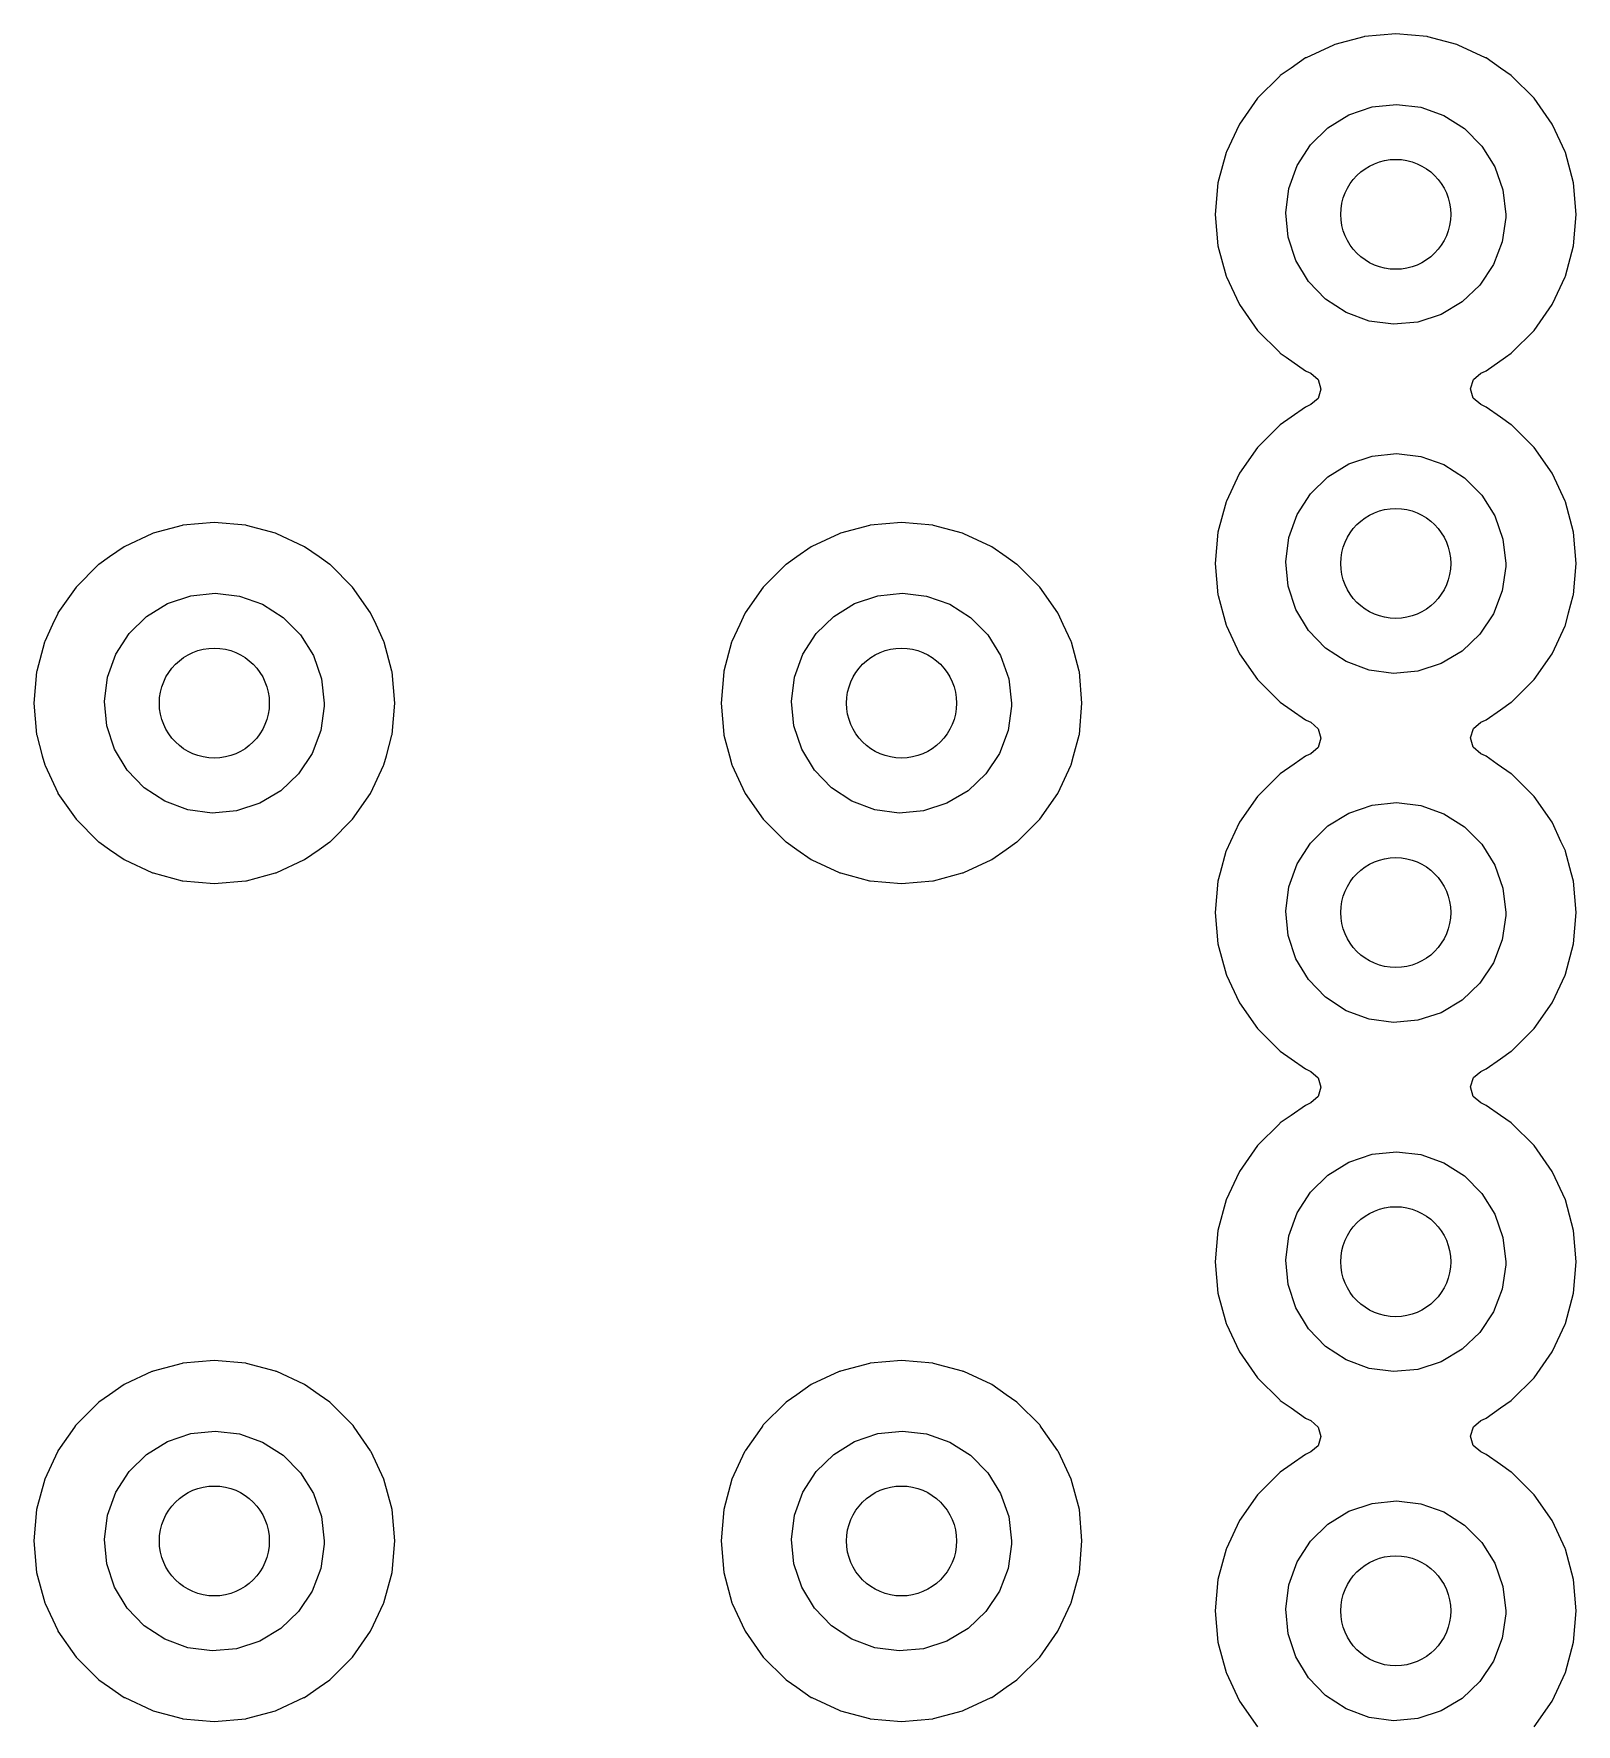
# Model space of a CAD drawing. Extents: x 83 to 134, y -229 to -45.
# Drawn here: x 95.46 to 106.68, y -92.77 to -80.47 of the extents above; entities that cross this region are included whole.
import ezdxf

# ---------------------------------------------------------------- set-up
doc = ezdxf.new("R2010")
doc.units = 0
doc.layers.add('BLACK', color=7, linetype='CONTINUOUS')

msp = doc.modelspace()

# ---------------------------------------------------------------- linework, layer by layer
at = {"layer": 'BLACK', "linetype": 'CONTINUOUS'}
for p, q in [((104.921, -80.5537), (104.916, -80.556)), ((104.926, -80.5523), (104.921, -80.5537)), ((105.137, -80.4959), (104.926, -80.5523)), ((104.926, -80.5523), (104.926, -80.5523)), ((105.142, -80.4945), (105.137, -80.4959)), ((105.137, -80.4959), (105.137, -80.4959)), ((105.37, -80.4745), (105.142, -80.4945)), ((105.598, -80.4945), (105.37, -80.4745)), ((105.603, -80.4959), (105.598, -80.4945)), ((105.814, -80.5523), (105.603, -80.4959)), ((105.603, -80.4959), (105.603, -80.4959)), ((105.819, -80.5537), (105.814, -80.5523)), ((105.814, -80.5523), (105.814, -80.5523)), ((105.824, -80.556), (105.819, -80.5537)), ((104.713, -80.6505), (104.608, -80.7239)), ((104.718, -80.6482), (104.713, -80.6505)), ((104.916, -80.556), (104.718, -80.6482)), ((104.718, -80.6482), (104.718, -80.6482)), ((104.916, -80.556), (104.916, -80.556)), ((106.022, -80.6482), (105.824, -80.556)), ((105.824, -80.556), (105.824, -80.556)), ((106.027, -80.6505), (106.022, -80.6482)), ((106.022, -80.6482), (106.022, -80.6482)), ((106.132, -80.7239), (106.027, -80.6505)), ((104.526, -80.7818), (104.364, -80.9437)), ((104.53, -80.7786), (104.526, -80.7818)), ((104.608, -80.7239), (104.53, -80.7786)), ((104.53, -80.7786), (104.53, -80.7786)), ((106.21, -80.7786), (106.132, -80.7239)), ((106.214, -80.7818), (106.21, -80.7786)), ((106.21, -80.7786), (106.21, -80.7786)), ((106.376, -80.9437), (106.214, -80.7818)), ((104.364, -80.9437), (104.232, -81.1313)), ((105.029, -81.0641), (105.198, -81.0067)), ((105.198, -81.0067), (105.376, -80.988)), ((105.376, -80.988), (105.553, -81.0091)), ((105.553, -81.0091), (105.721, -81.069)), ((106.508, -81.1313), (106.376, -80.9437)), ((104.23, -81.1362), (104.138, -81.3338)), ((104.232, -81.1313), (104.23, -81.1362)), ((104.23, -81.1362), (104.23, -81.1362)), ((104.75, -81.2824), (104.877, -81.1576)), ((104.877, -81.1576), (105.029, -81.0641)), ((105.721, -81.069), (105.871, -81.1645)), ((105.871, -81.1645), (105.997, -81.2911)), ((106.51, -81.1362), (106.508, -81.1313)), ((106.602, -81.3338), (106.51, -81.1362)), ((106.51, -81.1362), (106.51, -81.1362)), ((104.653, -81.4323), (104.75, -81.2824)), ((105.997, -81.2911), (106.091, -81.4423)), ((104.136, -81.3388), (104.076, -81.5599)), ((104.138, -81.3338), (104.136, -81.3388)), ((106.604, -81.3388), (106.602, -81.3338)), ((106.664, -81.5599), (106.604, -81.3388)), ((104.592, -81.5999), (104.653, -81.4323)), ((106.091, -81.4423), (106.15, -81.6108)), ((104.076, -81.5599), (104.057, -81.788)), ((104.57, -81.7768), (104.592, -81.5999)), ((106.15, -81.6108), (106.17, -81.788)), ((106.683, -81.788), (106.664, -81.5599)), ((104.587, -81.9543), (104.57, -81.7768)), ((104.057, -81.788), (104.076, -82.0161)), ((106.17, -81.8103), (106.145, -81.987)), ((106.17, -81.788), (106.17, -81.8103)), ((106.664, -82.0161), (106.683, -81.788)), ((104.076, -82.0161), (104.136, -82.2372)), ((104.644, -82.1236), (104.587, -81.9543)), ((106.145, -81.987), (106.082, -82.1537)), ((106.604, -82.2372), (106.664, -82.0161)), ((104.736, -82.2761), (104.644, -82.1236)), ((104.136, -82.2372), (104.138, -82.2422)), ((104.138, -82.2422), (104.138, -82.2422)), ((104.138, -82.2422), (104.23, -82.4398)), ((104.86, -82.4044), (104.736, -82.2761)), ((106.082, -82.1537), (105.983, -82.3022)), ((106.51, -82.4398), (106.602, -82.2422)), ((106.602, -82.2422), (106.604, -82.2372)), ((106.602, -82.2422), (106.602, -82.2422)), ((105.983, -82.3022), (105.854, -82.4252)), ((104.23, -82.4398), (104.23, -82.4398)), ((104.23, -82.4398), (104.232, -82.4447)), ((104.232, -82.4447), (104.364, -82.6323)), ((105.009, -82.5021), (104.86, -82.4044)), ((105.176, -82.5642), (105.009, -82.5021)), ((105.7, -82.5165), (105.531, -82.5717)), ((105.854, -82.4252), (105.7, -82.5165)), ((106.376, -82.6323), (106.508, -82.4447)), ((106.508, -82.4447), (106.51, -82.4398)), ((106.51, -82.4398), (106.51, -82.4398)), ((104.364, -82.6323), (104.526, -82.7942)), ((105.353, -82.5878), (105.176, -82.5642)), ((105.531, -82.5717), (105.353, -82.5878)), ((106.214, -82.7942), (106.376, -82.6323)), ((104.526, -82.7942), (104.53, -82.7974)), ((104.53, -82.7974), (104.53, -82.7974)), ((104.53, -82.7974), (104.572, -82.8263)), ((104.572, -82.8263), (104.713, -82.9255)), ((106.027, -82.9255), (106.168, -82.8263)), ((106.168, -82.8263), (106.21, -82.7974)), ((106.21, -82.7974), (106.214, -82.7942)), ((106.21, -82.7974), (106.21, -82.7974)), ((104.713, -82.9255), (104.718, -82.9278)), ((104.718, -82.9278), (104.718, -82.9278)), ((104.718, -82.9278), (104.752, -82.9438)), ((104.752, -82.9438), (104.806, -82.9907)), ((104.806, -82.9907), (104.825, -83.059)), ((105.915, -83.057), (105.935, -82.989)), ((105.935, -82.989), (105.988, -82.9438)), ((105.988, -82.9438), (106.022, -82.9278)), ((106.022, -82.9278), (106.027, -82.9255)), ((106.022, -82.9278), (106.022, -82.9278)), ((104.805, -83.127), (104.752, -83.1722)), ((104.825, -83.059), (104.805, -83.127)), ((105.934, -83.1253), (105.915, -83.057)), ((105.988, -83.1722), (105.934, -83.1253)), ((104.713, -83.1905), (104.608, -83.2639)), ((104.718, -83.1882), (104.713, -83.1905)), ((104.752, -83.1722), (104.718, -83.1882)), ((104.718, -83.1882), (104.718, -83.1882)), ((106.022, -83.1882), (105.988, -83.1722)), ((106.027, -83.1905), (106.022, -83.1882)), ((106.022, -83.1882), (106.022, -83.1882)), ((106.132, -83.2639), (106.027, -83.1905)), ((104.526, -83.3218), (104.364, -83.4837)), ((104.53, -83.3186), (104.526, -83.3218)), ((104.608, -83.2639), (104.53, -83.3186)), ((104.53, -83.3186), (104.53, -83.3186)), ((106.21, -83.3186), (106.132, -83.2639)), ((106.214, -83.3218), (106.21, -83.3186)), ((106.21, -83.3186), (106.21, -83.3186)), ((106.376, -83.4837), (106.214, -83.3218)), ((104.364, -83.4837), (104.232, -83.6713)), ((106.508, -83.6713), (106.376, -83.4837)), ((104.877, -83.6976), (105.029, -83.6041)), ((105.029, -83.6041), (105.198, -83.5467)), ((105.198, -83.5467), (105.376, -83.528)), ((105.376, -83.528), (105.553, -83.5491)), ((105.553, -83.5491), (105.721, -83.609)), ((105.721, -83.609), (105.871, -83.7045)), ((104.23, -83.6762), (104.138, -83.8738)), ((104.232, -83.6713), (104.23, -83.6762)), ((104.23, -83.6762), (104.23, -83.6762)), ((104.75, -83.8224), (104.877, -83.6976)), ((105.871, -83.7045), (105.997, -83.8311)), ((106.51, -83.6762), (106.508, -83.6713)), ((106.602, -83.8738), (106.51, -83.6762)), ((106.51, -83.6762), (106.51, -83.6762)), ((104.138, -83.8738), (104.136, -83.8788)), ((104.653, -83.9723), (104.75, -83.8224)), ((105.997, -83.8311), (106.091, -83.9823)), ((106.604, -83.8788), (106.602, -83.8738)), ((104.136, -83.8788), (104.076, -84.0999)), ((104.592, -84.1399), (104.653, -83.9723)), ((106.091, -83.9823), (106.15, -84.1508)), ((106.664, -84.0999), (106.604, -83.8788)), ((96.3198, -84.112), (96.1222, -84.2042)), ((96.3248, -84.1097), (96.3198, -84.112)), ((96.3198, -84.112), (96.3198, -84.112)), ((96.3301, -84.1083), (96.3248, -84.1097)), ((96.5406, -84.0519), (96.3301, -84.1083)), ((96.3301, -84.1083), (96.3301, -84.1083)), ((96.5459, -84.0505), (96.5406, -84.0519)), ((96.5406, -84.0519), (96.5406, -84.0519)), ((96.774, -84.0305), (96.5459, -84.0505)), ((97.0021, -84.0505), (96.774, -84.0305)), ((97.0074, -84.0519), (97.0021, -84.0505)), ((97.2179, -84.1083), (97.0074, -84.0519)), ((97.0074, -84.0519), (97.0074, -84.0519)), ((97.2232, -84.1097), (97.2179, -84.1083)), ((97.2179, -84.1083), (97.2179, -84.1083)), ((97.2282, -84.112), (97.2232, -84.1097)), ((97.4258, -84.2042), (97.2282, -84.112)), ((97.2282, -84.112), (97.2282, -84.112)), ((101.32, -84.112), (101.122, -84.2042)), ((101.325, -84.1097), (101.32, -84.112)), ((101.32, -84.112), (101.32, -84.112)), ((101.33, -84.1083), (101.325, -84.1097)), ((101.541, -84.0519), (101.33, -84.1083)), ((101.33, -84.1083), (101.33, -84.1083)), ((101.546, -84.0505), (101.541, -84.0519)), ((101.541, -84.0519), (101.541, -84.0519)), ((101.774, -84.0305), (101.546, -84.0505)), ((102.002, -84.0505), (101.774, -84.0305)), ((102.007, -84.0519), (102.002, -84.0505)), ((102.218, -84.1083), (102.007, -84.0519)), ((102.007, -84.0519), (102.007, -84.0519)), ((102.223, -84.1097), (102.218, -84.1083)), ((102.218, -84.1083), (102.218, -84.1083)), ((102.228, -84.112), (102.223, -84.1097)), ((102.426, -84.2042), (102.228, -84.112)), ((102.228, -84.112), (102.228, -84.112)), ((104.076, -84.0999), (104.057, -84.328)), ((106.683, -84.328), (106.664, -84.0999)), ((96.1173, -84.2065), (96.0124, -84.2799)), ((96.1222, -84.2042), (96.1173, -84.2065)), ((96.1222, -84.2042), (96.1222, -84.2042)), ((97.4307, -84.2065), (97.4258, -84.2042)), ((97.4258, -84.2042), (97.4258, -84.2042)), ((97.5356, -84.2799), (97.4307, -84.2065)), ((101.117, -84.2065), (101.012, -84.2799)), ((101.122, -84.2042), (101.117, -84.2065)), ((101.122, -84.2042), (101.122, -84.2042)), ((102.431, -84.2065), (102.426, -84.2042)), ((102.426, -84.2042), (102.426, -84.2042)), ((102.536, -84.2799), (102.431, -84.2065)), ((104.57, -84.3168), (104.592, -84.1399)), ((106.15, -84.1508), (106.17, -84.328)), ((95.9297, -84.3378), (95.7678, -84.4997)), ((95.9342, -84.3346), (95.9297, -84.3378)), ((96.0124, -84.2799), (95.9342, -84.3346)), ((95.9342, -84.3346), (95.9342, -84.3346)), ((97.6138, -84.3346), (97.5356, -84.2799)), ((97.6183, -84.3378), (97.6138, -84.3346)), ((97.6138, -84.3346), (97.6138, -84.3346)), ((97.7802, -84.4997), (97.6183, -84.3378)), ((100.93, -84.3378), (100.768, -84.4997)), ((100.934, -84.3346), (100.93, -84.3378)), ((101.012, -84.2799), (100.934, -84.3346)), ((100.934, -84.3346), (100.934, -84.3346)), ((102.614, -84.3346), (102.536, -84.2799)), ((102.618, -84.3378), (102.614, -84.3346)), ((102.614, -84.3346), (102.614, -84.3346)), ((102.78, -84.4997), (102.618, -84.3378)), ((104.057, -84.328), (104.076, -84.5561)), ((104.587, -84.4943), (104.57, -84.3168)), ((106.17, -84.3503), (106.145, -84.527)), ((106.17, -84.328), (106.17, -84.3503)), ((106.664, -84.5561), (106.683, -84.328)), ((95.7678, -84.4997), (95.6365, -84.6873)), ((96.4334, -84.6201), (96.6022, -84.5627)), ((96.6022, -84.5627), (96.7796, -84.544)), ((96.7796, -84.544), (96.9567, -84.5651)), ((96.9567, -84.5651), (97.1247, -84.625)), ((97.9115, -84.6873), (97.7802, -84.4997)), ((100.768, -84.4997), (100.636, -84.6873)), ((101.433, -84.6201), (101.602, -84.5627)), ((101.602, -84.5627), (101.78, -84.544)), ((101.78, -84.544), (101.957, -84.5651)), ((101.957, -84.5651), (102.125, -84.625)), ((102.912, -84.6873), (102.78, -84.4997)), ((104.076, -84.5561), (104.078, -84.5614)), ((104.078, -84.5614), (104.078, -84.5614)), ((104.078, -84.5614), (104.112, -84.6873)), ((104.644, -84.6636), (104.587, -84.4943)), ((106.145, -84.527), (106.082, -84.6937)), ((106.628, -84.6873), (106.662, -84.5614)), ((106.662, -84.5614), (106.664, -84.5561)), ((106.662, -84.5614), (106.662, -84.5614)), ((95.6342, -84.6922), (95.597, -84.7719)), ((95.6365, -84.6873), (95.6342, -84.6922)), ((95.6342, -84.6922), (95.6342, -84.6922)), ((96.154, -84.8384), (96.2815, -84.7136)), ((96.2815, -84.7136), (96.4334, -84.6201)), ((97.1247, -84.625), (97.2753, -84.7205)), ((97.2753, -84.7205), (97.401, -84.8471)), ((97.9138, -84.6922), (97.9115, -84.6873)), ((97.951, -84.7719), (97.9138, -84.6922)), ((97.9138, -84.6922), (97.9138, -84.6922)), ((100.634, -84.6922), (100.597, -84.7719)), ((100.636, -84.6873), (100.634, -84.6922)), ((100.634, -84.6922), (100.634, -84.6922)), ((101.154, -84.8384), (101.281, -84.7136)), ((101.281, -84.7136), (101.433, -84.6201)), ((102.125, -84.625), (102.275, -84.7205)), ((102.275, -84.7205), (102.401, -84.8471)), ((102.914, -84.6922), (102.912, -84.6873)), ((102.951, -84.7719), (102.914, -84.6922)), ((102.914, -84.6922), (102.914, -84.6922)), ((104.112, -84.6873), (104.136, -84.7772)), ((104.736, -84.8161), (104.644, -84.6636)), ((106.082, -84.6937), (105.983, -84.8422)), ((106.604, -84.7772), (106.628, -84.6873)), ((95.597, -84.7719), (95.5397, -84.8948)), ((96.0574, -84.9883), (96.154, -84.8384)), ((97.401, -84.8471), (97.4955, -84.9983)), ((98.0083, -84.8948), (97.951, -84.7719)), ((100.597, -84.7719), (100.54, -84.8948)), ((101.057, -84.9883), (101.154, -84.8384)), ((102.401, -84.8471), (102.495, -84.9983)), ((103.008, -84.8948), (102.951, -84.7719)), ((104.136, -84.7772), (104.138, -84.7822)), ((104.138, -84.7822), (104.138, -84.7822)), ((104.138, -84.7822), (104.23, -84.9798)), ((104.86, -84.9444), (104.736, -84.8161)), ((105.983, -84.8422), (105.854, -84.9652)), ((106.51, -84.9798), (106.602, -84.7822)), ((106.602, -84.7822), (106.604, -84.7772)), ((106.602, -84.7822), (106.602, -84.7822)), ((95.5383, -84.9001), (95.4819, -85.1106)), ((95.5397, -84.8948), (95.5383, -84.9001)), ((95.5383, -84.9001), (95.5383, -84.9001)), ((98.0097, -84.9001), (98.0083, -84.8948)), ((98.0661, -85.1106), (98.0097, -84.9001)), ((98.0097, -84.9001), (98.0097, -84.9001)), ((100.538, -84.9001), (100.482, -85.1106)), ((100.54, -84.8948), (100.538, -84.9001)), ((100.538, -84.9001), (100.538, -84.9001)), ((103.01, -84.9001), (103.008, -84.8948)), ((103.066, -85.1106), (103.01, -84.9001)), ((103.01, -84.9001), (103.01, -84.9001)), ((104.23, -84.9798), (104.23, -84.9798)), ((104.23, -84.9798), (104.232, -84.9847)), ((105.009, -85.0421), (104.86, -84.9444)), ((105.854, -84.9652), (105.7, -85.0565)), ((106.508, -84.9847), (106.51, -84.9798)), ((106.51, -84.9798), (106.51, -84.9798)), ((95.9964, -85.1559), (96.0574, -84.9883)), ((97.4955, -84.9983), (97.5541, -85.1668)), ((100.996, -85.1559), (101.057, -84.9883)), ((102.495, -84.9983), (102.554, -85.1668)), ((104.232, -84.9847), (104.364, -85.1723)), ((105.176, -85.1042), (105.009, -85.0421)), ((105.353, -85.1278), (105.176, -85.1042)), ((105.7, -85.0565), (105.531, -85.1117)), ((106.376, -85.1723), (106.508, -84.9847)), ((95.4805, -85.1159), (95.4605, -85.344)), ((95.4819, -85.1106), (95.4805, -85.1159)), ((95.9741, -85.3328), (95.9964, -85.1559)), ((97.5541, -85.1668), (97.574, -85.344)), ((98.0675, -85.1159), (98.0661, -85.1106)), ((98.0875, -85.344), (98.0675, -85.1159)), ((100.48, -85.1159), (100.461, -85.344)), ((100.482, -85.1106), (100.48, -85.1159)), ((100.974, -85.3328), (100.996, -85.1559)), ((102.554, -85.1668), (102.574, -85.344)), ((103.068, -85.1159), (103.066, -85.1106)), ((103.087, -85.344), (103.068, -85.1159)), ((104.364, -85.1723), (104.526, -85.3342)), ((105.531, -85.1117), (105.353, -85.1278)), ((106.214, -85.3342), (106.376, -85.1723)), ((95.4605, -85.344), (95.4805, -85.5721)), ((95.9915, -85.5103), (95.9741, -85.3328)), ((97.574, -85.344), (97.5737, -85.3663)), ((98.0675, -85.5721), (98.0875, -85.344)), ((100.461, -85.344), (100.48, -85.5721)), ((100.991, -85.5103), (100.974, -85.3328)), ((102.574, -85.344), (102.574, -85.3663)), ((103.068, -85.5721), (103.087, -85.344)), ((104.526, -85.3342), (104.53, -85.3374)), ((104.53, -85.3374), (104.53, -85.3374)), ((104.53, -85.3374), (104.608, -85.3921)), ((106.132, -85.3921), (106.21, -85.3374)), ((106.21, -85.3374), (106.214, -85.3342)), ((106.21, -85.3374), (106.21, -85.3374)), ((97.5737, -85.3663), (97.5489, -85.543)), ((102.574, -85.3663), (102.549, -85.543)), ((104.608, -85.3921), (104.713, -85.4655)), ((104.713, -85.4655), (104.718, -85.4678)), ((104.718, -85.4678), (104.718, -85.4678)), ((104.718, -85.4678), (104.752, -85.4838)), ((105.988, -85.4838), (106.022, -85.4678)), ((106.022, -85.4678), (106.027, -85.4655)), ((106.022, -85.4678), (106.022, -85.4678)), ((106.027, -85.4655), (106.132, -85.3921)), ((95.4805, -85.5721), (95.4819, -85.5774)), ((95.4819, -85.5774), (95.4819, -85.5774)), ((95.4819, -85.5774), (95.5223, -85.7282)), ((96.0478, -85.6796), (95.9915, -85.5103)), ((97.5489, -85.543), (97.4855, -85.7097)), ((98.0257, -85.7282), (98.0661, -85.5774)), ((98.0661, -85.5774), (98.0675, -85.5721)), ((98.0661, -85.5774), (98.0661, -85.5774)), ((100.48, -85.5721), (100.482, -85.5774)), ((100.482, -85.5774), (100.482, -85.5774)), ((100.482, -85.5774), (100.522, -85.7282)), ((101.048, -85.6796), (100.991, -85.5103)), ((102.549, -85.543), (102.486, -85.7097)), ((103.026, -85.7282), (103.066, -85.5774)), ((103.066, -85.5774), (103.068, -85.5721)), ((103.066, -85.5774), (103.066, -85.5774)), ((104.752, -85.4838), (104.806, -85.5307)), ((104.806, -85.5307), (104.825, -85.599)), ((105.915, -85.597), (105.935, -85.529)), ((105.935, -85.529), (105.988, -85.4838)), ((96.1402, -85.8321), (96.0478, -85.6796)), ((97.4855, -85.7097), (97.3868, -85.8582)), ((101.14, -85.8321), (101.048, -85.6796)), ((102.486, -85.7097), (102.387, -85.8582)), ((104.752, -85.7122), (104.718, -85.7282)), ((104.805, -85.667), (104.752, -85.7122)), ((104.825, -85.599), (104.805, -85.667)), ((105.934, -85.6653), (105.915, -85.597)), ((105.988, -85.7122), (105.934, -85.6653)), ((106.022, -85.7282), (105.988, -85.7122)), ((95.5223, -85.7282), (95.5397, -85.7932)), ((95.5397, -85.7932), (95.542, -85.7982)), ((95.542, -85.7982), (95.542, -85.7982)), ((95.542, -85.7982), (95.6342, -85.9958)), ((96.2641, -85.9604), (96.1402, -85.8321)), ((97.9138, -85.9958), (98.006, -85.7982)), ((98.006, -85.7982), (98.0083, -85.7932)), ((98.006, -85.7982), (98.006, -85.7982)), ((98.0083, -85.7932), (98.0257, -85.7282)), ((100.522, -85.7282), (100.54, -85.7932)), ((100.54, -85.7932), (100.542, -85.7982)), ((100.542, -85.7982), (100.542, -85.7982)), ((100.542, -85.7982), (100.634, -85.9958)), ((101.264, -85.9604), (101.14, -85.8321)), ((102.914, -85.9958), (103.006, -85.7982)), ((103.006, -85.7982), (103.008, -85.7932)), ((103.006, -85.7982), (103.006, -85.7982)), ((103.008, -85.7932), (103.026, -85.7282)), ((104.631, -85.7879), (104.53, -85.8586)), ((104.713, -85.7305), (104.631, -85.7879)), ((104.718, -85.7282), (104.713, -85.7305)), ((104.718, -85.7282), (104.718, -85.7282)), ((106.027, -85.7305), (106.022, -85.7282)), ((106.022, -85.7282), (106.022, -85.7282)), ((106.109, -85.7879), (106.027, -85.7305)), ((106.21, -85.8586), (106.109, -85.7879)), ((96.4133, -86.0581), (96.2641, -85.9604)), ((97.3868, -85.8582), (97.2577, -85.9812)), ((101.413, -86.0581), (101.264, -85.9604)), ((102.387, -85.8582), (102.258, -85.9812)), ((104.526, -85.8618), (104.364, -86.0237)), ((104.53, -85.8586), (104.526, -85.8618)), ((104.53, -85.8586), (104.53, -85.8586)), ((106.214, -85.8618), (106.21, -85.8586)), ((106.21, -85.8586), (106.21, -85.8586)), ((106.376, -86.0237), (106.214, -85.8618)), ((95.6342, -85.9958), (95.6342, -85.9958)), ((95.6342, -85.9958), (95.6365, -86.0007)), ((95.6365, -86.0007), (95.7678, -86.1883)), ((96.5805, -86.1202), (96.4133, -86.0581)), ((97.1045, -86.0725), (96.9349, -86.1277)), ((97.2577, -85.9812), (97.1045, -86.0725)), ((97.7802, -86.1883), (97.9115, -86.0007)), ((97.9115, -86.0007), (97.9138, -85.9958)), ((97.9138, -85.9958), (97.9138, -85.9958)), ((100.634, -85.9958), (100.634, -85.9958)), ((100.634, -85.9958), (100.636, -86.0007)), ((100.636, -86.0007), (100.768, -86.1883)), ((101.58, -86.1202), (101.413, -86.0581)), ((102.104, -86.0725), (101.935, -86.1277)), ((102.258, -85.9812), (102.104, -86.0725)), ((102.78, -86.1883), (102.912, -86.0007)), ((102.912, -86.0007), (102.914, -85.9958)), ((102.914, -85.9958), (102.914, -85.9958)), ((104.364, -86.0237), (104.232, -86.2113)), ((105.029, -86.1441), (105.198, -86.0867)), ((105.198, -86.0867), (105.376, -86.068)), ((105.376, -86.068), (105.553, -86.0891)), ((106.508, -86.2113), (106.376, -86.0237)), ((95.7678, -86.1883), (95.9297, -86.3502)), ((96.7572, -86.1438), (96.5805, -86.1202)), ((96.9349, -86.1277), (96.7572, -86.1438)), ((97.6183, -86.3502), (97.7802, -86.1883)), ((100.768, -86.1883), (100.93, -86.3502)), ((101.757, -86.1438), (101.58, -86.1202)), ((101.935, -86.1277), (101.757, -86.1438)), ((102.618, -86.3502), (102.78, -86.1883)), ((104.232, -86.2113), (104.23, -86.2162)), ((104.877, -86.2376), (105.029, -86.1441)), ((105.553, -86.0891), (105.721, -86.149)), ((105.721, -86.149), (105.871, -86.2445)), ((106.51, -86.2162), (106.508, -86.2113)), ((104.23, -86.2162), (104.168, -86.3502)), ((104.23, -86.2162), (104.23, -86.2162)), ((104.75, -86.3624), (104.877, -86.2376)), ((105.871, -86.2445), (105.997, -86.3711)), ((106.572, -86.3502), (106.51, -86.2162)), ((106.51, -86.2162), (106.51, -86.2162)), ((95.9297, -86.3502), (95.9342, -86.3534)), ((95.9342, -86.3534), (95.9342, -86.3534)), ((95.9342, -86.3534), (96.0124, -86.4081)), ((96.0124, -86.4081), (96.1173, -86.4815)), ((97.4307, -86.4815), (97.5356, -86.4081)), ((97.5356, -86.4081), (97.6138, -86.3534)), ((97.6138, -86.3534), (97.6183, -86.3502)), ((97.6138, -86.3534), (97.6138, -86.3534)), ((100.93, -86.3502), (100.934, -86.3534)), ((100.934, -86.3534), (100.934, -86.3534)), ((100.934, -86.3534), (101.012, -86.4081)), ((101.012, -86.4081), (101.117, -86.4815)), ((102.431, -86.4815), (102.536, -86.4081)), ((102.536, -86.4081), (102.614, -86.3534)), ((102.614, -86.3534), (102.618, -86.3502)), ((102.614, -86.3534), (102.614, -86.3534)), ((104.134, -86.4241), (104.093, -86.5797)), ((104.136, -86.4188), (104.134, -86.4241)), ((104.134, -86.4241), (104.134, -86.4241)), ((104.168, -86.3502), (104.136, -86.4188)), ((104.653, -86.5123), (104.75, -86.3624)), ((105.997, -86.3711), (106.091, -86.5223)), ((106.604, -86.4188), (106.572, -86.3502)), ((106.606, -86.4241), (106.604, -86.4188)), ((106.647, -86.5797), (106.606, -86.4241)), ((106.606, -86.4241), (106.606, -86.4241)), ((96.1173, -86.4815), (96.1222, -86.4838)), ((96.1222, -86.4838), (96.1222, -86.4838)), ((96.1222, -86.4838), (96.3198, -86.576)), ((96.3198, -86.576), (96.3248, -86.5783)), ((96.3248, -86.5783), (96.3301, -86.5797)), ((96.3301, -86.5797), (96.3301, -86.5797)), ((96.3301, -86.5797), (96.5406, -86.6361)), ((97.0074, -86.6361), (97.2179, -86.5797)), ((97.2179, -86.5797), (97.2232, -86.5783)), ((97.2179, -86.5797), (97.2179, -86.5797)), ((97.2232, -86.5783), (97.2282, -86.576)), ((97.2282, -86.576), (97.4258, -86.4838)), ((97.4258, -86.4838), (97.4307, -86.4815)), ((97.4258, -86.4838), (97.4258, -86.4838)), ((101.117, -86.4815), (101.122, -86.4838)), ((101.122, -86.4838), (101.122, -86.4838)), ((101.122, -86.4838), (101.32, -86.576)), ((101.32, -86.576), (101.325, -86.5783)), ((101.325, -86.5783), (101.33, -86.5797)), ((101.33, -86.5797), (101.33, -86.5797)), ((101.33, -86.5797), (101.541, -86.6361)), ((102.007, -86.6361), (102.218, -86.5797)), ((102.218, -86.5797), (102.223, -86.5783)), ((102.218, -86.5797), (102.218, -86.5797)), ((102.223, -86.5783), (102.228, -86.576)), ((102.228, -86.576), (102.426, -86.4838)), ((102.426, -86.4838), (102.431, -86.4815)), ((102.426, -86.4838), (102.426, -86.4838)), ((104.093, -86.5797), (104.076, -86.6399)), ((104.592, -86.6799), (104.653, -86.5123)), ((106.091, -86.5223), (106.15, -86.6908)), ((106.664, -86.6399), (106.647, -86.5797)), ((96.5406, -86.6361), (96.5406, -86.6361)), ((96.5406, -86.6361), (96.5459, -86.6375)), ((96.5459, -86.6375), (96.774, -86.6575)), ((96.774, -86.6575), (97.0021, -86.6375)), ((97.0021, -86.6375), (97.0074, -86.6361)), ((97.0074, -86.6361), (97.0074, -86.6361)), ((101.541, -86.6361), (101.541, -86.6361)), ((101.541, -86.6361), (101.546, -86.6375)), ((101.546, -86.6375), (101.774, -86.6575)), ((101.774, -86.6575), (102.002, -86.6375)), ((102.002, -86.6375), (102.007, -86.6361)), ((102.007, -86.6361), (102.007, -86.6361)), ((104.076, -86.6399), (104.057, -86.868)), ((104.57, -86.8568), (104.592, -86.6799)), ((106.15, -86.6908), (106.17, -86.868)), ((106.683, -86.868), (106.664, -86.6399)), ((104.057, -86.868), (104.076, -87.0961)), ((104.587, -87.0343), (104.57, -86.8568)), ((106.17, -86.8903), (106.145, -87.067)), ((106.17, -86.868), (106.17, -86.8903)), ((106.664, -87.0961), (106.683, -86.868)), ((104.644, -87.2036), (104.587, -87.0343)), ((106.145, -87.067), (106.082, -87.2337)), ((104.076, -87.0961), (104.136, -87.3172)), ((106.604, -87.3172), (106.664, -87.0961)), ((104.136, -87.3172), (104.138, -87.3222)), ((104.736, -87.3561), (104.644, -87.2036)), ((106.082, -87.2337), (105.983, -87.3822)), ((106.602, -87.3222), (106.604, -87.3172)), ((104.138, -87.3222), (104.138, -87.3222)), ((104.138, -87.3222), (104.23, -87.5198)), ((104.86, -87.4844), (104.736, -87.3561)), ((105.983, -87.3822), (105.854, -87.5052)), ((106.51, -87.5198), (106.602, -87.3222)), ((106.602, -87.3222), (106.602, -87.3222)), ((104.23, -87.5198), (104.23, -87.5198)), ((104.23, -87.5198), (104.232, -87.5247)), ((104.232, -87.5247), (104.364, -87.7123)), ((105.009, -87.5821), (104.86, -87.4844)), ((105.854, -87.5052), (105.7, -87.5965)), ((106.376, -87.7123), (106.508, -87.5247)), ((106.508, -87.5247), (106.51, -87.5198)), ((106.51, -87.5198), (106.51, -87.5198)), ((105.176, -87.6442), (105.009, -87.5821)), ((105.353, -87.6678), (105.176, -87.6442)), ((105.531, -87.6517), (105.353, -87.6678)), ((105.7, -87.5965), (105.531, -87.6517)), ((104.364, -87.7123), (104.526, -87.8742)), ((106.214, -87.8742), (106.376, -87.7123)), ((104.526, -87.8742), (104.53, -87.8774)), ((104.53, -87.8774), (104.53, -87.8774)), ((104.53, -87.8774), (104.608, -87.9321)), ((104.608, -87.9321), (104.713, -88.0055)), ((106.027, -88.0055), (106.132, -87.9321)), ((106.132, -87.9321), (106.21, -87.8774)), ((106.21, -87.8774), (106.214, -87.8742)), ((106.21, -87.8774), (106.21, -87.8774)), ((104.713, -88.0055), (104.718, -88.0078)), ((104.718, -88.0078), (104.718, -88.0078)), ((104.718, -88.0078), (104.752, -88.0238)), ((104.752, -88.0238), (104.806, -88.0707)), ((105.935, -88.069), (105.988, -88.0238)), ((105.988, -88.0238), (106.022, -88.0078)), ((106.022, -88.0078), (106.027, -88.0055)), ((106.022, -88.0078), (106.022, -88.0078)), ((104.825, -88.139), (104.805, -88.207)), ((104.806, -88.0707), (104.825, -88.139)), ((105.915, -88.137), (105.935, -88.069)), ((105.934, -88.2053), (105.915, -88.137)), ((104.713, -88.2705), (104.608, -88.3439)), ((104.718, -88.2682), (104.713, -88.2705)), ((104.752, -88.2522), (104.718, -88.2682)), ((104.718, -88.2682), (104.718, -88.2682)), ((104.805, -88.207), (104.752, -88.2522)), ((105.988, -88.2522), (105.934, -88.2053)), ((106.022, -88.2682), (105.988, -88.2522)), ((106.027, -88.2705), (106.022, -88.2682)), ((106.022, -88.2682), (106.022, -88.2682)), ((106.132, -88.3439), (106.027, -88.2705)), ((104.526, -88.4018), (104.364, -88.5637)), ((104.53, -88.3986), (104.526, -88.4018)), ((104.608, -88.3439), (104.53, -88.3986)), ((104.53, -88.3986), (104.53, -88.3986)), ((106.21, -88.3986), (106.132, -88.3439)), ((106.214, -88.4018), (106.21, -88.3986)), ((106.21, -88.3986), (106.21, -88.3986)), ((106.376, -88.5637), (106.214, -88.4018)), ((104.364, -88.5637), (104.232, -88.7513)), ((105.029, -88.6841), (105.198, -88.6267)), ((105.198, -88.6267), (105.376, -88.608)), ((105.376, -88.608), (105.553, -88.6291)), ((105.553, -88.6291), (105.721, -88.689)), ((106.508, -88.7513), (106.376, -88.5637)), ((104.23, -88.7565), (104.136, -88.9588)), ((104.232, -88.7513), (104.23, -88.7562)), ((104.23, -88.7562), (104.23, -88.7562)), ((104.23, -88.7562), (104.23, -88.7565)), ((104.75, -88.9024), (104.877, -88.7776)), ((104.877, -88.7776), (105.029, -88.6841)), ((105.721, -88.689), (105.871, -88.7845)), ((105.871, -88.7845), (105.997, -88.9111)), ((106.51, -88.7562), (106.508, -88.7513)), ((106.51, -88.7565), (106.51, -88.7562)), ((106.51, -88.7562), (106.51, -88.7562)), ((106.604, -88.9588), (106.51, -88.7565)), ((104.653, -89.0523), (104.75, -88.9024)), ((105.997, -88.9111), (106.091, -89.0623)), ((104.136, -88.9588), (104.076, -89.1799)), ((106.664, -89.1799), (106.604, -88.9588)), ((104.592, -89.2199), (104.653, -89.0523)), ((106.091, -89.0623), (106.15, -89.2308)), ((104.076, -89.1799), (104.057, -89.408)), ((104.57, -89.3968), (104.592, -89.2199)), ((106.15, -89.2308), (106.17, -89.408)), ((106.683, -89.408), (106.664, -89.1799)), ((104.057, -89.408), (104.076, -89.6361)), ((104.587, -89.5743), (104.57, -89.3968)), ((106.17, -89.408), (106.17, -89.4303)), ((106.664, -89.6361), (106.683, -89.408)), ((106.17, -89.4303), (106.145, -89.607)), ((104.076, -89.6361), (104.136, -89.8572)), ((104.644, -89.7436), (104.587, -89.5743)), ((106.145, -89.607), (106.082, -89.7737)), ((106.604, -89.8572), (106.664, -89.6361)), ((104.736, -89.8961), (104.644, -89.7436)), ((106.082, -89.7737), (105.983, -89.9222)), ((104.136, -89.8572), (104.138, -89.8622)), ((104.138, -89.8622), (104.138, -89.8622)), ((104.138, -89.8622), (104.23, -90.0598)), ((104.86, -90.0244), (104.736, -89.8961)), ((106.51, -90.0598), (106.602, -89.8622)), ((106.602, -89.8622), (106.604, -89.8572)), ((106.602, -89.8622), (106.602, -89.8622)), ((105.983, -89.9222), (105.854, -90.0452)), ((96.5459, -90.1465), (96.5406, -90.1479)), ((96.774, -90.1265), (96.5459, -90.1465)), ((97.0021, -90.1465), (96.774, -90.1265)), ((97.0074, -90.1479), (97.0021, -90.1465)), ((101.546, -90.1465), (101.541, -90.1479)), ((101.774, -90.1265), (101.546, -90.1465)), ((102.002, -90.1465), (101.774, -90.1265)), ((102.007, -90.1479), (102.002, -90.1465)), ((104.23, -90.0598), (104.23, -90.0598)), ((104.23, -90.0598), (104.232, -90.0647)), ((104.232, -90.0647), (104.364, -90.2523)), ((105.009, -90.1221), (104.86, -90.0244)), ((105.176, -90.1842), (105.009, -90.1221)), ((105.7, -90.1365), (105.531, -90.1917)), ((105.854, -90.0452), (105.7, -90.1365)), ((106.376, -90.2523), (106.508, -90.0647)), ((106.508, -90.0647), (106.51, -90.0598)), ((106.51, -90.0598), (106.51, -90.0598)), ((96.3198, -90.208), (96.1222, -90.3002)), ((96.3248, -90.2057), (96.3198, -90.208)), ((96.3198, -90.208), (96.3198, -90.208)), ((96.3301, -90.2043), (96.3248, -90.2057)), ((96.5406, -90.1479), (96.3301, -90.2043)), ((96.3301, -90.2043), (96.3301, -90.2043)), ((96.5406, -90.1479), (96.5406, -90.1479)), ((97.2179, -90.2043), (97.0074, -90.1479)), ((97.0074, -90.1479), (97.0074, -90.1479)), ((97.2232, -90.2057), (97.2179, -90.2043)), ((97.2179, -90.2043), (97.2179, -90.2043)), ((97.2282, -90.208), (97.2232, -90.2057)), ((97.4258, -90.3002), (97.2282, -90.208)), ((97.2282, -90.208), (97.2282, -90.208)), ((101.32, -90.208), (101.122, -90.3002)), ((101.325, -90.2057), (101.32, -90.208)), ((101.32, -90.208), (101.32, -90.208)), ((101.33, -90.2043), (101.325, -90.2057)), ((101.541, -90.1479), (101.33, -90.2043)), ((101.33, -90.2043), (101.33, -90.2043)), ((101.541, -90.1479), (101.541, -90.1479)), ((102.218, -90.2043), (102.007, -90.1479)), ((102.007, -90.1479), (102.007, -90.1479)), ((102.223, -90.2057), (102.218, -90.2043)), ((102.218, -90.2043), (102.218, -90.2043)), ((102.228, -90.208), (102.223, -90.2057)), ((102.426, -90.3002), (102.228, -90.208)), ((102.228, -90.208), (102.228, -90.208)), ((104.364, -90.2523), (104.526, -90.4142)), ((105.353, -90.2078), (105.176, -90.1842)), ((105.531, -90.1917), (105.353, -90.2078)), ((106.214, -90.4142), (106.376, -90.2523)), ((96.0124, -90.3759), (95.9342, -90.4306)), ((96.1173, -90.3025), (96.0124, -90.3759)), ((96.1222, -90.3002), (96.1173, -90.3025)), ((96.1222, -90.3002), (96.1222, -90.3002)), ((97.4307, -90.3025), (97.4258, -90.3002)), ((97.4258, -90.3002), (97.4258, -90.3002)), ((97.5356, -90.3759), (97.4307, -90.3025)), ((97.6138, -90.4306), (97.5356, -90.3759)), ((101.012, -90.3759), (100.934, -90.4306)), ((101.117, -90.3025), (101.012, -90.3759)), ((101.122, -90.3002), (101.117, -90.3025)), ((101.122, -90.3002), (101.122, -90.3002)), ((102.431, -90.3025), (102.426, -90.3002)), ((102.426, -90.3002), (102.426, -90.3002)), ((102.536, -90.3759), (102.431, -90.3025)), ((102.614, -90.4306), (102.536, -90.3759)), ((95.9297, -90.4338), (95.7678, -90.5957)), ((95.9342, -90.4306), (95.9297, -90.4338)), ((95.9342, -90.4306), (95.9342, -90.4306)), ((97.6183, -90.4338), (97.6138, -90.4306)), ((97.6138, -90.4306), (97.6138, -90.4306)), ((97.7802, -90.5957), (97.6183, -90.4338)), ((100.93, -90.4338), (100.768, -90.5957)), ((100.934, -90.4306), (100.93, -90.4338)), ((100.934, -90.4306), (100.934, -90.4306)), ((102.618, -90.4338), (102.614, -90.4306)), ((102.614, -90.4306), (102.614, -90.4306)), ((102.78, -90.5957), (102.618, -90.4338)), ((104.526, -90.4142), (104.53, -90.4174)), ((104.53, -90.4174), (104.53, -90.4174)), ((104.53, -90.4174), (104.608, -90.4721)), ((104.608, -90.4721), (104.713, -90.5455)), ((106.027, -90.5455), (106.132, -90.4721)), ((106.132, -90.4721), (106.21, -90.4174)), ((106.21, -90.4174), (106.214, -90.4142)), ((106.21, -90.4174), (106.21, -90.4174)), ((95.7573, -90.6107), (95.6365, -90.7833)), ((95.7646, -90.6002), (95.7573, -90.6107)), ((95.7678, -90.5957), (95.7646, -90.6002)), ((95.7646, -90.6002), (95.7646, -90.6002)), ((97.7834, -90.6002), (97.7802, -90.5957)), ((97.7907, -90.6107), (97.7834, -90.6002)), ((97.7834, -90.6002), (97.7834, -90.6002)), ((97.9115, -90.7833), (97.7907, -90.6107)), ((100.757, -90.6107), (100.636, -90.7833)), ((100.765, -90.6002), (100.757, -90.6107)), ((100.768, -90.5957), (100.765, -90.6002)), ((100.765, -90.6002), (100.765, -90.6002)), ((102.783, -90.6002), (102.78, -90.5957)), ((102.791, -90.6107), (102.783, -90.6002)), ((102.783, -90.6002), (102.783, -90.6002)), ((102.912, -90.7833), (102.791, -90.6107)), ((104.713, -90.5455), (104.718, -90.5478)), ((104.718, -90.5478), (104.718, -90.5478)), ((104.718, -90.5478), (104.752, -90.5638)), ((104.752, -90.5638), (104.806, -90.6107)), ((104.806, -90.6107), (104.825, -90.679)), ((105.915, -90.677), (105.935, -90.609)), ((105.935, -90.609), (105.988, -90.5638)), ((105.988, -90.5638), (106.022, -90.5478)), ((106.022, -90.5478), (106.027, -90.5455)), ((106.022, -90.5478), (106.022, -90.5478)), ((96.2815, -90.8096), (96.4334, -90.7161)), ((96.4334, -90.7161), (96.6022, -90.6587)), ((96.6022, -90.6587), (96.7796, -90.64)), ((96.7796, -90.64), (96.9567, -90.6611)), ((96.9567, -90.6611), (97.1247, -90.721)), ((97.1247, -90.721), (97.2753, -90.8165)), ((101.281, -90.8096), (101.433, -90.7161)), ((101.433, -90.7161), (101.602, -90.6587)), ((101.602, -90.6587), (101.78, -90.64)), ((101.78, -90.64), (101.957, -90.6611)), ((101.957, -90.6611), (102.125, -90.721)), ((102.125, -90.721), (102.275, -90.8165)), ((104.805, -90.747), (104.752, -90.7922)), ((104.825, -90.679), (104.805, -90.747)), ((105.934, -90.7453), (105.915, -90.677)), ((105.988, -90.7922), (105.934, -90.7453)), ((95.6324, -90.7919), (95.5397, -90.9908)), ((95.6342, -90.7882), (95.6324, -90.7919)), ((95.6365, -90.7833), (95.6342, -90.7882)), ((95.6342, -90.7882), (95.6342, -90.7882)), ((96.154, -90.9344), (96.2815, -90.8096)), ((97.2753, -90.8165), (97.401, -90.9431)), ((97.9138, -90.7882), (97.9115, -90.7833)), ((97.9156, -90.7919), (97.9138, -90.7882)), ((97.9138, -90.7882), (97.9138, -90.7882)), ((98.0083, -90.9908), (97.9156, -90.7919)), ((100.632, -90.7919), (100.54, -90.9908)), ((100.634, -90.7882), (100.632, -90.7919)), ((100.636, -90.7833), (100.634, -90.7882)), ((100.634, -90.7882), (100.634, -90.7882)), ((101.154, -90.9344), (101.281, -90.8096)), ((102.275, -90.8165), (102.401, -90.9431)), ((102.914, -90.7882), (102.912, -90.7833)), ((102.916, -90.7919), (102.914, -90.7882)), ((102.914, -90.7882), (102.914, -90.7882)), ((103.008, -90.9908), (102.916, -90.7919)), ((104.608, -90.8839), (104.53, -90.9386)), ((104.713, -90.8105), (104.608, -90.8839)), ((104.718, -90.8082), (104.713, -90.8105)), ((104.752, -90.7922), (104.718, -90.8082)), ((104.718, -90.8082), (104.718, -90.8082)), ((106.022, -90.8082), (105.988, -90.7922)), ((106.027, -90.8105), (106.022, -90.8082)), ((106.022, -90.8082), (106.022, -90.8082)), ((106.132, -90.8839), (106.027, -90.8105)), ((106.21, -90.9386), (106.132, -90.8839)), ((95.5397, -90.9908), (95.4805, -91.2119)), ((96.0574, -91.0843), (96.154, -90.9344)), ((97.401, -90.9431), (97.4955, -91.0943)), ((98.0675, -91.2119), (98.0083, -90.9908)), ((100.54, -90.9908), (100.48, -91.2119)), ((101.057, -91.0843), (101.154, -90.9344)), ((102.401, -90.9431), (102.495, -91.0943)), ((103.068, -91.2119), (103.008, -90.9908)), ((104.526, -90.9418), (104.364, -91.1037)), ((104.53, -90.9386), (104.526, -90.9418)), ((104.53, -90.9386), (104.53, -90.9386)), ((106.214, -90.9418), (106.21, -90.9386)), ((106.21, -90.9386), (106.21, -90.9386)), ((106.376, -91.1037), (106.214, -90.9418)), ((95.9964, -91.2519), (96.0574, -91.0843)), ((97.4955, -91.0943), (97.5541, -91.2628)), ((100.996, -91.2519), (101.057, -91.0843)), ((102.495, -91.0943), (102.554, -91.2628)), ((104.364, -91.1037), (104.232, -91.2913)), ((106.508, -91.2913), (106.376, -91.1037)), ((95.4805, -91.2119), (95.4605, -91.44)), ((95.9741, -91.4288), (95.9964, -91.2519)), ((98.0875, -91.44), (98.0675, -91.2119)), ((100.48, -91.2119), (100.461, -91.44)), ((100.974, -91.4288), (100.996, -91.2519)), ((103.087, -91.44), (103.068, -91.2119)), ((104.877, -91.3176), (105.029, -91.2241)), ((105.029, -91.2241), (105.198, -91.1667)), ((105.198, -91.1667), (105.376, -91.148)), ((105.376, -91.148), (105.553, -91.1691)), ((105.553, -91.1691), (105.721, -91.229)), ((105.721, -91.229), (105.871, -91.3245)), ((97.5541, -91.2628), (97.574, -91.44)), ((102.554, -91.2628), (102.574, -91.44)), ((104.23, -91.2962), (104.138, -91.4938)), ((104.232, -91.2913), (104.23, -91.2962)), ((104.23, -91.2962), (104.23, -91.2962)), ((104.75, -91.4424), (104.877, -91.3176)), ((105.871, -91.3245), (105.997, -91.4511)), ((106.51, -91.2962), (106.508, -91.2913)), ((106.602, -91.4938), (106.51, -91.2962)), ((106.51, -91.2962), (106.51, -91.2962)), ((95.4605, -91.44), (95.4805, -91.6681)), ((95.9915, -91.6063), (95.9741, -91.4288)), ((97.5737, -91.4623), (97.5489, -91.639)), ((97.574, -91.44), (97.5737, -91.4623)), ((98.0675, -91.6681), (98.0875, -91.44)), ((100.461, -91.44), (100.48, -91.6681)), ((100.991, -91.6063), (100.974, -91.4288)), ((102.574, -91.4623), (102.549, -91.639)), ((102.574, -91.44), (102.574, -91.4623)), ((103.068, -91.6681), (103.087, -91.44)), ((104.136, -91.4988), (104.076, -91.7199)), ((104.138, -91.4938), (104.136, -91.4988)), ((104.653, -91.5923), (104.75, -91.4424)), ((105.997, -91.4511), (106.091, -91.6023)), ((106.604, -91.4988), (106.602, -91.4938)), ((106.664, -91.7199), (106.604, -91.4988)), ((96.0478, -91.7756), (95.9915, -91.6063)), ((101.048, -91.7756), (100.991, -91.6063)), ((104.592, -91.7599), (104.653, -91.5923)), ((106.091, -91.6023), (106.15, -91.7708)), ((95.4805, -91.6681), (95.5397, -91.8892)), ((97.5489, -91.639), (97.4855, -91.8057)), ((98.0083, -91.8892), (98.0675, -91.6681)), ((100.48, -91.6681), (100.54, -91.8892)), ((102.549, -91.639), (102.486, -91.8057)), ((103.008, -91.8892), (103.068, -91.6681)), ((104.076, -91.7199), (104.057, -91.948)), ((106.683, -91.948), (106.664, -91.7199)), ((96.1402, -91.9281), (96.0478, -91.7756)), ((97.4855, -91.8057), (97.3868, -91.9542)), ((101.14, -91.9281), (101.048, -91.7756)), ((102.486, -91.8057), (102.387, -91.9542)), ((104.57, -91.9368), (104.592, -91.7599)), ((106.15, -91.7708), (106.17, -91.948)), ((95.5397, -91.8892), (95.542, -91.8942)), ((95.542, -91.8942), (95.542, -91.8942)), ((95.542, -91.8942), (95.6342, -92.0918)), ((96.2641, -92.0564), (96.1402, -91.9281)), ((97.3868, -91.9542), (97.2577, -92.0772)), ((97.9138, -92.0918), (98.006, -91.8942)), ((98.006, -91.8942), (98.0083, -91.8892)), ((98.006, -91.8942), (98.006, -91.8942)), ((100.54, -91.8892), (100.542, -91.8942)), ((100.542, -91.8942), (100.542, -91.8942)), ((100.542, -91.8942), (100.634, -92.0918)), ((101.264, -92.0564), (101.14, -91.9281)), ((102.387, -91.9542), (102.258, -92.0772)), ((102.914, -92.0918), (103.006, -91.8942)), ((103.006, -91.8942), (103.008, -91.8892)), ((103.006, -91.8942), (103.006, -91.8942)), ((104.057, -91.948), (104.076, -92.1761)), ((104.587, -92.1143), (104.57, -91.9368)), ((106.17, -91.9703), (106.145, -92.147)), ((106.17, -91.948), (106.17, -91.9703)), ((106.664, -92.1761), (106.683, -91.948)), ((95.6342, -92.0918), (95.6342, -92.0918)), ((95.6342, -92.0918), (95.6365, -92.0967)), ((95.6365, -92.0967), (95.7678, -92.2843)), ((96.4133, -92.1541), (96.2641, -92.0564)), ((97.2577, -92.0772), (97.1045, -92.1685)), ((97.7802, -92.2843), (97.9115, -92.0967)), ((97.9115, -92.0967), (97.9138, -92.0918)), ((97.9138, -92.0918), (97.9138, -92.0918)), ((100.634, -92.0918), (100.634, -92.0918)), ((100.634, -92.0918), (100.636, -92.0967)), ((100.636, -92.0967), (100.768, -92.2843)), ((101.413, -92.1541), (101.264, -92.0564)), ((102.258, -92.0772), (102.104, -92.1685)), ((102.78, -92.2843), (102.912, -92.0967)), ((102.912, -92.0967), (102.914, -92.0918)), ((102.914, -92.0918), (102.914, -92.0918)), ((104.644, -92.2836), (104.587, -92.1143)), ((96.5805, -92.2162), (96.4133, -92.1541)), ((96.7572, -92.2398), (96.5805, -92.2162)), ((96.9349, -92.2237), (96.7572, -92.2398)), ((97.1045, -92.1685), (96.9349, -92.2237)), ((101.58, -92.2162), (101.413, -92.1541)), ((101.757, -92.2398), (101.58, -92.2162)), ((101.935, -92.2237), (101.757, -92.2398)), ((102.104, -92.1685), (101.935, -92.2237)), ((104.076, -92.1761), (104.136, -92.3972)), ((106.145, -92.147), (106.082, -92.3137)), ((106.604, -92.3972), (106.664, -92.1761)), ((95.7678, -92.2843), (95.9297, -92.4462)), ((97.6183, -92.4462), (97.7802, -92.2843)), ((100.768, -92.2843), (100.93, -92.4462)), ((102.618, -92.4462), (102.78, -92.2843)), ((104.736, -92.4361), (104.644, -92.2836)), ((106.082, -92.3137), (105.983, -92.4622)), ((95.9297, -92.4462), (95.9342, -92.4494)), ((95.9342, -92.4494), (95.9342, -92.4494)), ((95.9342, -92.4494), (96.0124, -92.5041)), ((97.5356, -92.5041), (97.6138, -92.4494)), ((97.6138, -92.4494), (97.6183, -92.4462)), ((97.6138, -92.4494), (97.6138, -92.4494)), ((100.93, -92.4462), (100.934, -92.4494)), ((100.934, -92.4494), (100.934, -92.4494)), ((100.934, -92.4494), (101.012, -92.5041)), ((102.536, -92.5041), (102.614, -92.4494)), ((102.614, -92.4494), (102.618, -92.4462)), ((102.614, -92.4494), (102.614, -92.4494)), ((104.136, -92.3972), (104.138, -92.4022)), ((104.138, -92.4022), (104.138, -92.4022)), ((104.138, -92.4022), (104.23, -92.5998)), ((104.86, -92.5644), (104.736, -92.4361)), ((105.983, -92.4622), (105.854, -92.5852)), ((106.51, -92.5998), (106.602, -92.4022)), ((106.602, -92.4022), (106.604, -92.3972)), ((106.602, -92.4022), (106.602, -92.4022)), ((96.0124, -92.5041), (96.1173, -92.5775)), ((96.1173, -92.5775), (96.1222, -92.5798)), ((96.1222, -92.5798), (96.1222, -92.5798)), ((96.1222, -92.5798), (96.3198, -92.672)), ((97.2282, -92.672), (97.4258, -92.5798)), ((97.4258, -92.5798), (97.4307, -92.5775)), ((97.4258, -92.5798), (97.4258, -92.5798)), ((97.4307, -92.5775), (97.5356, -92.5041)), ((101.012, -92.5041), (101.117, -92.5775)), ((101.117, -92.5775), (101.122, -92.5798)), ((101.122, -92.5798), (101.122, -92.5798)), ((101.122, -92.5798), (101.32, -92.672)), ((102.228, -92.672), (102.426, -92.5798)), ((102.426, -92.5798), (102.431, -92.5775)), ((102.426, -92.5798), (102.426, -92.5798)), ((102.431, -92.5775), (102.536, -92.5041)), ((104.23, -92.5998), (104.23, -92.5998)), ((104.23, -92.5998), (104.232, -92.6047)), ((104.232, -92.6047), (104.364, -92.7923)), ((105.009, -92.6621), (104.86, -92.5644)), ((105.854, -92.5852), (105.7, -92.6765)), ((106.376, -92.7923), (106.508, -92.6047)), ((106.508, -92.6047), (106.51, -92.5998)), ((106.51, -92.5998), (106.51, -92.5998)), ((96.3198, -92.672), (96.3248, -92.6743)), ((96.3248, -92.6743), (96.3301, -92.6757)), ((96.3301, -92.6757), (96.3301, -92.6757)), ((96.3301, -92.6757), (96.5406, -92.7321)), ((97.0074, -92.7321), (97.2179, -92.6757)), ((97.2179, -92.6757), (97.2232, -92.6743)), ((97.2179, -92.6757), (97.2179, -92.6757)), ((97.2232, -92.6743), (97.2282, -92.672)), ((101.32, -92.672), (101.325, -92.6743)), ((101.325, -92.6743), (101.33, -92.6757)), ((101.33, -92.6757), (101.33, -92.6757)), ((101.33, -92.6757), (101.541, -92.7321)), ((102.007, -92.7321), (102.218, -92.6757)), ((102.218, -92.6757), (102.223, -92.6743)), ((102.218, -92.6757), (102.218, -92.6757)), ((102.223, -92.6743), (102.228, -92.672)), ((105.176, -92.7242), (105.009, -92.6621)), ((105.353, -92.7478), (105.176, -92.7242)), ((105.7, -92.6765), (105.531, -92.7317)), ((96.5406, -92.7321), (96.5406, -92.7321)), ((96.5406, -92.7321), (96.5459, -92.7335)), ((96.5459, -92.7335), (96.774, -92.7535)), ((96.774, -92.7535), (97.0021, -92.7335)), ((97.0021, -92.7335), (97.0074, -92.7321)), ((97.0074, -92.7321), (97.0074, -92.7321)), ((101.541, -92.7321), (101.541, -92.7321)), ((101.541, -92.7321), (101.546, -92.7335)), ((101.546, -92.7335), (101.774, -92.7535)), ((101.774, -92.7535), (102.002, -92.7335)), ((102.002, -92.7335), (102.007, -92.7321)), ((102.007, -92.7321), (102.007, -92.7321)), ((105.531, -92.7317), (105.353, -92.7478))]:
    msp.add_line(p, q, dxfattribs=at)
at = {"layer": 'BLACK'}
for centre in [(105.37, -81.788), (105.37, -84.328), (96.774, -85.344), (101.774, -85.344), (105.37, -86.868), (105.37, -89.408), (96.774, -91.44), (101.774, -91.44), (105.37, -91.948)]:
    msp.add_circle(centre, 0.4, dxfattribs=at)

doc.saveas('drawing.dxf')
